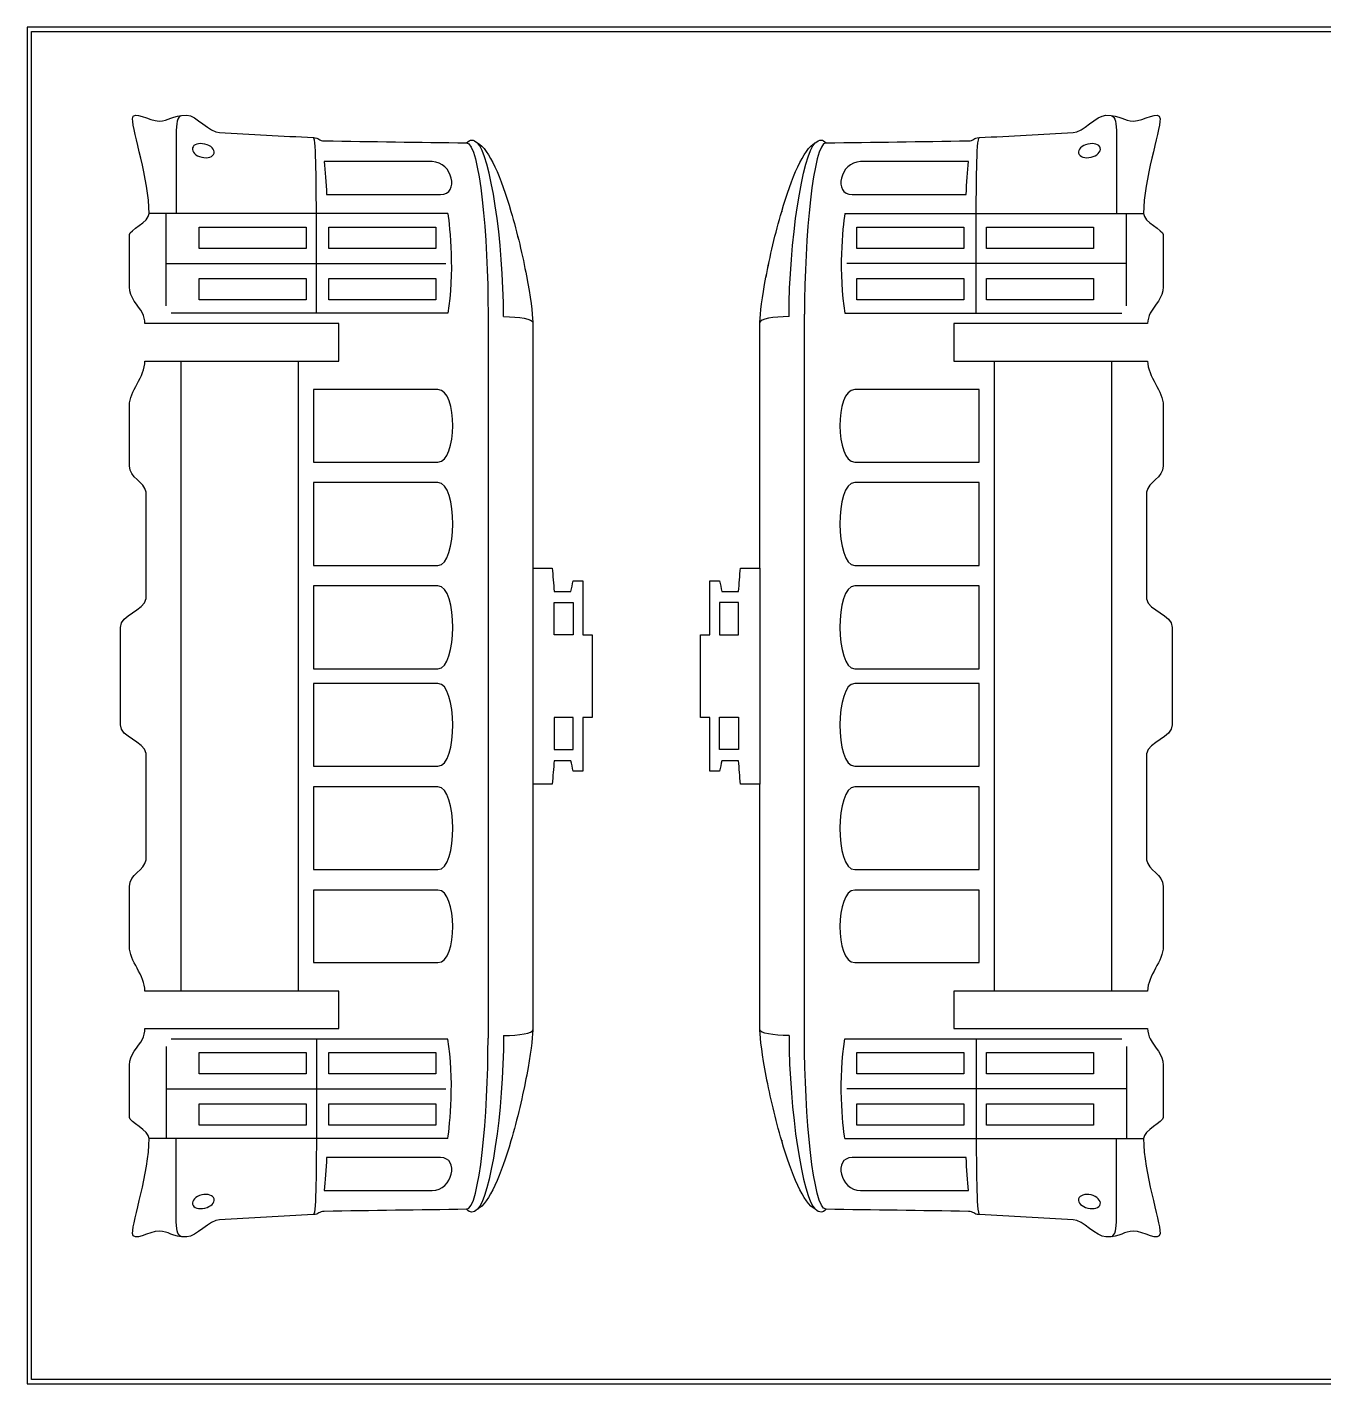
# Model space of a CAD drawing. Extents: x 0 to 300, y 0 to 105.
# Drawn here: x 0 to 100.3, y 0 to 105 of the extents above; entities that cross this region are included whole.
import ezdxf

# ---------------------------------------------------------------- set-up
doc = ezdxf.new("R2010")
doc.units = 0
doc.header["$MEASUREMENT"] = 0
doc.layers.add('DEFAULT', color=18, linetype='CONTINUOUS')

msp = doc.modelspace()

# ---------------------------------------------------------------- linework, layer by layer
at = {"layer": 'DEFAULT', "color": 242}
for points in [[(300, 105), (0, 105), (0, 0), (300, 0)], [(299.65, 0.35), (0.35, 0.35), (0.35, 104.65), (299.65, 104.65)], [(13.32, 89.53), (21.59, 89.53), (21.59, 87.88), (13.32, 87.88)], [(23.35, 89.53), (31.62, 89.53), (31.62, 87.88), (23.35, 87.88)], [(72.48, 87.88), (64.21, 87.88), (64.21, 89.53), (72.48, 89.53)], [(82.51, 87.88), (74.25, 87.88), (74.25, 89.53), (82.51, 89.53)], [(13.32, 85.55), (21.59, 85.55), (21.59, 83.9), (13.32, 83.9)], [(23.35, 85.55), (31.62, 85.55), (31.62, 83.9), (23.35, 83.9)], [(72.48, 83.9), (64.21, 83.9), (64.21, 85.55), (72.48, 85.55)], [(82.51, 83.9), (74.25, 83.9), (74.25, 85.55), (82.51, 85.55)], [(13.32, 25.65), (21.59, 25.65), (21.59, 24), (13.32, 24)], [(23.35, 25.65), (31.62, 25.65), (31.62, 24), (23.35, 24)], [(72.48, 24), (64.21, 24), (64.21, 25.65), (72.48, 25.65)], [(82.51, 24), (74.25, 24), (74.25, 25.65), (82.51, 25.65)], [(13.32, 21.67), (21.59, 21.67), (21.59, 20.02), (13.32, 20.02)], [(23.35, 21.67), (31.62, 21.67), (31.62, 20.02), (23.35, 20.02)], [(72.48, 20.02), (64.21, 20.02), (64.21, 21.67), (72.48, 21.67)], [(82.51, 20.02), (74.25, 20.02), (74.25, 21.67), (82.51, 21.67)]]:
    msp.add_lwpolyline(points, close=True, dxfattribs=at)
at = {"layer": 'DEFAULT', "color": 250}
for points in [[(32.55, 90.57), (9.44, 90.57)], [(10.77, 83.43), (10.77, 90.57)], [(22.38, 82.86), (22.38, 90.57)], [(37.4, 90.74), (37.44, 90.74)], [(58.44, 90.74), (58.39, 90.74)], [(63.28, 90.57), (86.39, 90.57)], [(73.45, 82.86), (73.45, 90.57)], [(85.06, 83.43), (85.06, 90.57)], [(10.77, 86.72), (32.41, 86.72)], [(85.06, 86.72), (63.43, 86.72)], [(32.55, 82.86), (11.14, 82.86)], [(35.67, 82.79), (35.67, 26.76)], [(60.16, 26.76), (60.16, 82.79)], [(63.28, 82.86), (84.7, 82.86)], [(11.89, 79.16), (11.89, 30.39)], [(20.97, 79.16), (20.97, 30.39)], [(74.86, 30.39), (74.86, 79.16)], [(83.94, 30.39), (83.94, 79.16)], [(39.12, 63.14), (39.12, 46.41)], [(56.72, 46.41), (56.72, 63.14)], [(32.55, 26.68), (11.14, 26.68)], [(22.38, 26.68), (22.38, 18.98)], [(63.28, 26.69), (84.7, 26.69)], [(73.45, 26.69), (73.45, 18.98)], [(10.77, 26.12), (10.77, 18.98)], [(85.06, 26.12), (85.06, 18.98)], [(10.77, 22.83), (32.41, 22.83)], [(85.06, 22.83), (63.43, 22.83)], [(32.55, 18.98), (9.44, 18.98)], [(63.28, 18.98), (86.39, 18.98)], [(37.4, 18.81), (37.44, 18.81)], [(58.44, 18.81), (58.39, 18.81)]]:
    msp.add_lwpolyline(points, dxfattribs=at)
for points in [[(40.78, 60.46), (42.25, 60.46), (42.25, 57.96), (40.78, 57.96)], [(55.05, 60.46), (53.58, 60.46), (53.58, 57.96), (55.05, 57.96)], [(40.78, 49.09), (42.25, 49.09), (42.25, 51.58), (40.78, 51.58)], [(55.05, 49.09), (53.58, 49.09), (53.58, 51.59), (55.05, 51.59)]]:
    msp.add_lwpolyline(points, close=True, dxfattribs=at)
at = {"layer": 'DEFAULT', "color": 242}
for points, knots in [([(7.91, 20.61), (7.91, 20.29), (9.44, 19.6), (9.44, 18.98), (9.44, 16.32), (8.16, 12.67), (8.16, 11.64), (8.16, 10.94), (9.47, 11.82), (10.22, 11.82), (10.97, 11.82), (11.16, 11.37), (12.36, 11.37), (13.06, 11.37), (14.15, 12.7), (14.88, 12.7), (17.31, 12.84), (19.73, 12.97), (22.15, 13.1), (22.61, 13.1), (22.57, 13.35), (22.98, 13.35), (26.66, 13.4), (30.33, 13.46), (34.01, 13.51), (34.26, 13.22), (34.52, 13.23), (34.84, 13.51), (35.76, 13.97), (36.69, 16.22), (37.44, 18.81), (37.93, 20.46), (38.36, 22.36), (38.66, 23.91), (38.95, 25.44), (39.12, 26.72), (39.12, 27.37), (39.12, 33.72), (39.12, 40.07), (39.12, 46.41), (39.62, 46.41), (40.13, 46.41), (40.63, 46.41), (40.68, 47.02), (40.73, 47.63), (40.79, 48.23), (41.22, 48.23), (41.65, 48.23), (42.08, 48.23), (42.14, 47.96), (42.19, 47.68), (42.25, 47.41), (42.5, 47.41), (42.75, 47.41), (42.99, 47.41), (42.99, 48.8), (42.99, 50.19), (42.99, 51.58), (43.24, 51.58), (43.48, 51.58), (43.72, 51.58), (43.72, 53.71), (43.72, 55.84), (43.72, 57.97), (43.48, 57.97), (43.24, 57.97), (42.99, 57.97), (42.99, 59.36), (42.99, 60.75), (42.99, 62.14), (42.75, 62.14), (42.5, 62.14), (42.25, 62.14), (42.19, 61.87), (42.14, 61.59), (42.08, 61.32), (41.65, 61.32), (41.22, 61.32), (40.79, 61.32), (40.73, 61.92), (40.68, 62.53), (40.63, 63.14), (40.13, 63.14), (39.62, 63.14), (39.12, 63.14), (39.12, 69.48), (39.12, 75.83), (39.12, 82.18), (39.12, 82.84), (38.94, 84.16), (38.64, 85.74), (38.35, 87.29), (37.93, 89.08), (37.44, 90.74), (36.69, 93.33), (35.76, 95.58), (34.84, 96.04), (34.52, 96.32), (34.26, 96.33), (34.01, 96.04), (30.33, 96.09), (26.66, 96.15), (22.98, 96.2), (22.57, 96.2), (22.61, 96.45), (22.15, 96.45), (19.73, 96.58), (17.31, 96.71), (14.88, 96.85), (14.15, 96.85), (13.06, 98.18), (12.36, 98.18), (11.16, 98.18), (10.97, 97.73), (10.22, 97.73), (9.47, 97.73), (8.16, 98.61), (8.16, 97.91), (8.16, 96.88), (9.44, 93.23), (9.44, 90.57), (9.44, 89.95), (7.91, 89.26), (7.91, 88.94), (7.91, 87.59), (7.91, 86.24), (7.91, 84.89), (7.91, 84.04), (8.59, 83.51), (8.93, 82.86), (9.04, 82.65), (9.12, 82.32), (9.12, 82.06), (14.12, 82.06), (19.12, 82.06), (24.12, 82.06), (24.12, 81.09), (24.12, 80.13), (24.12, 79.16), (19.12, 79.16), (14.12, 79.16), (9.12, 79.16), (9.12, 77.94), (7.91, 76.81), (7.91, 75.71), (7.91, 74.16), (7.91, 72.6), (7.91, 71.05), (7.91, 70.09), (9.08, 69.84), (9.21, 69), (9.21, 66.27), (9.21, 63.53), (9.21, 60.79), (9.02, 59.81), (7.23, 59.56), (7.23, 58.54), (7.23, 56.03), (7.23, 53.52), (7.23, 51.01), (7.23, 49.99), (9.02, 49.77), (9.21, 48.79), (9.21, 46.04), (9.21, 43.29), (9.21, 40.55), (9.08, 39.71), (7.91, 39.46), (7.91, 38.5), (7.91, 36.95), (7.91, 35.39), (7.91, 33.84), (7.91, 32.74), (9.12, 31.61), (9.12, 30.39), (14.12, 30.39), (19.12, 30.39), (24.12, 30.39), (24.12, 29.42), (24.12, 28.46), (24.12, 27.49), (19.12, 27.49), (14.12, 27.49), (9.12, 27.49), (9.12, 27.23), (9.04, 26.9), (8.93, 26.68), (8.59, 26.04), (7.91, 25.51), (7.91, 24.66), (7.91, 23.31), (7.91, 21.96), (7.91, 20.61)], [11.459, 11.459, 11.459, 11.459, 12.459, 12.459, 12.459, 13.459, 13.459, 13.459, 14.459, 14.459, 14.459, 15.459, 15.459, 15.459, 16.459, 16.459, 16.459, 37.07993, 37.07993, 37.07993, 38.07993, 38.07993, 38.07993, 69.333464, 69.333464, 69.333464, 70.333464, 70.333464, 70.333464, 71.333464, 71.333464, 71.333464, 72.333464, 72.333464, 72.333464, 73.333464, 73.333464, 73.333464, 127.302464, 127.302464, 127.302464, 131.585464, 131.585464, 131.585464, 136.765101, 136.765101, 136.765101, 140.425101, 140.425101, 140.425101, 142.809123, 142.809123, 142.809123, 144.899123, 144.899123, 144.899123, 156.730123, 156.730123, 156.730123, 158.810123, 158.810123, 158.810123, 176.899123, 176.899123, 176.899123, 178.979123, 178.979123, 178.979123, 190.809123, 190.809123, 190.809123, 192.899123, 192.899123, 192.899123, 195.282167, 195.282167, 195.282167, 198.942167, 198.942167, 198.942167, 204.121805, 204.121805, 204.121805, 208.404805, 208.404805, 208.404805, 262.372805, 262.372805, 262.372805, 263.388425, 263.388425, 263.388425, 264.388425, 264.388425, 264.388425, 265.388425, 265.388425, 265.388425, 266.388425, 266.388425, 266.388425, 297.641974, 297.641974, 297.641974, 298.641974, 298.641974, 298.641974, 319.263509, 319.263509, 319.263509, 320.263509, 320.263509, 320.263509, 321.263509, 321.263509, 321.263509, 322.263509, 322.263509, 322.263509, 323.263509, 323.263509, 323.263509, 324.263509, 324.263509, 324.263509, 335.723509, 335.723509, 335.723509, 336.723509, 336.723509, 336.723509, 337.723509, 337.723509, 337.723509, 380.244509, 380.244509, 380.244509, 388.460509, 388.460509, 388.460509, 430.981509, 430.981509, 430.981509, 431.981509, 431.981509, 431.981509, 445.211509, 445.211509, 445.211509, 446.211509, 446.211509, 446.211509, 469.500509, 469.500509, 469.500509, 470.500509, 470.500509, 470.500509, 491.881512, 491.881512, 491.881512, 492.881512, 492.881512, 492.881512, 516.261512, 516.261512, 516.261512, 517.261512, 517.261512, 517.261512, 530.490512, 530.490512, 530.490512, 531.490512, 531.490512, 531.490512, 574.011512, 574.011512, 574.011512, 582.227512, 582.227512, 582.227512, 624.748512, 624.748512, 624.748512, 625.748512, 625.748512, 625.748512, 626.748512, 626.748512, 626.748512, 638.207512, 638.207512, 638.207512, 638.207512]), ([(87.92, 88.94), (87.92, 89.26), (86.39, 89.95), (86.39, 90.57), (86.39, 93.23), (87.67, 96.88), (87.67, 97.91), (87.67, 98.61), (86.36, 97.73), (85.61, 97.73), (84.86, 97.73), (84.67, 98.18), (83.47, 98.18), (82.77, 98.18), (81.68, 96.84), (80.95, 96.84), (78.53, 96.71), (76.11, 96.58), (73.68, 96.45), (73.22, 96.45), (73.26, 96.2), (72.85, 96.2), (69.17, 96.15), (65.5, 96.09), (61.82, 96.04), (61.58, 96.33), (61.32, 96.32), (60.99, 96.04), (60.07, 95.58), (59.15, 93.33), (58.39, 90.74), (57.9, 89.09), (57.47, 87.19), (57.17, 85.64), (56.89, 84.11), (56.72, 82.83), (56.71, 82.18), (56.71, 75.83), (56.71, 69.48), (56.71, 63.14), (56.21, 63.14), (55.71, 63.14), (55.2, 63.14), (55.15, 62.53), (55.1, 61.92), (55.05, 61.32), (54.62, 61.32), (54.19, 61.32), (53.76, 61.32), (53.7, 61.59), (53.64, 61.86), (53.58, 62.14), (53.33, 62.14), (53.09, 62.14), (52.84, 62.14), (52.84, 60.75), (52.84, 59.36), (52.84, 57.97), (52.6, 57.97), (52.35, 57.97), (52.11, 57.97), (52.11, 55.84), (52.11, 53.71), (52.11, 51.58), (52.35, 51.58), (52.6, 51.58), (52.84, 51.58), (52.84, 50.19), (52.84, 48.8), (52.84, 47.41), (53.09, 47.41), (53.33, 47.41), (53.58, 47.41), (53.64, 47.68), (53.7, 47.96), (53.76, 48.23), (54.19, 48.23), (54.62, 48.23), (55.05, 48.23), (55.1, 47.63), (55.15, 47.02), (55.2, 46.41), (55.71, 46.41), (56.21, 46.41), (56.71, 46.41), (56.71, 40.07), (56.71, 33.72), (56.71, 27.37), (56.72, 26.71), (56.89, 25.39), (57.19, 23.81), (57.49, 22.26), (57.9, 20.47), (58.39, 18.81), (59.15, 16.22), (60.07, 13.97), (60.99, 13.51), (61.32, 13.23), (61.58, 13.22), (61.82, 13.51), (65.5, 13.46), (69.17, 13.4), (72.85, 13.35), (73.26, 13.35), (73.22, 13.1), (73.68, 13.1), (76.11, 12.97), (78.53, 12.84), (80.95, 12.7), (81.68, 12.7), (82.77, 11.37), (83.47, 11.37), (84.67, 11.37), (84.86, 11.82), (85.61, 11.82), (86.36, 11.82), (87.67, 10.94), (87.67, 11.64), (87.67, 12.67), (86.39, 16.32), (86.39, 18.98), (86.39, 19.6), (87.92, 20.29), (87.92, 20.61), (87.92, 21.96), (87.92, 23.31), (87.92, 24.66), (87.92, 25.51), (87.24, 26.04), (86.91, 26.69), (86.79, 26.9), (86.71, 27.23), (86.71, 27.49), (81.71, 27.49), (76.71, 27.49), (71.71, 27.49), (71.71, 28.46), (71.71, 29.42), (71.71, 30.39), (76.71, 30.39), (81.71, 30.39), (86.71, 30.39), (86.71, 31.61), (87.92, 32.74), (87.92, 33.84), (87.92, 35.39), (87.92, 36.95), (87.92, 38.5), (87.92, 39.46), (86.76, 39.71), (86.62, 40.55), (86.62, 43.28), (86.62, 46.02), (86.62, 48.76), (86.81, 49.74), (88.6, 49.99), (88.6, 51.01), (88.6, 53.52), (88.6, 56.03), (88.6, 58.54), (88.6, 59.56), (86.81, 59.78), (86.62, 60.76), (86.62, 63.51), (86.62, 66.25), (86.62, 69), (86.76, 69.84), (87.92, 70.09), (87.92, 71.05), (87.92, 72.6), (87.92, 74.16), (87.92, 75.71), (87.92, 76.81), (86.71, 77.94), (86.71, 79.16), (81.71, 79.16), (76.71, 79.16), (71.71, 79.16), (71.71, 80.13), (71.71, 81.09), (71.71, 82.06), (76.71, 82.06), (81.71, 82.06), (86.71, 82.06), (86.71, 82.32), (86.79, 82.65), (86.91, 82.86), (87.24, 83.51), (87.92, 84.04), (87.92, 84.89), (87.92, 86.24), (87.92, 87.59), (87.92, 88.94)], [11.459, 11.459, 11.459, 11.459, 12.459, 12.459, 12.459, 13.459, 13.459, 13.459, 14.459, 14.459, 14.459, 15.459, 15.459, 15.459, 16.459, 16.459, 16.459, 37.07993, 37.07993, 37.07993, 38.07993, 38.07993, 38.07993, 69.333449, 69.333449, 69.333449, 70.333449, 70.333449, 70.333449, 71.333449, 71.333449, 71.333449, 72.333449, 72.333449, 72.333449, 73.333449, 73.333449, 73.333449, 127.302449, 127.302449, 127.302449, 131.585449, 131.585449, 131.585449, 136.765171, 136.765171, 136.765171, 140.425171, 140.425171, 140.425171, 142.809193, 142.809193, 142.809193, 144.899193, 144.899193, 144.899193, 156.730193, 156.730193, 156.730193, 158.810193, 158.810193, 158.810193, 176.899193, 176.899193, 176.899193, 178.979193, 178.979193, 178.979193, 190.809193, 190.809193, 190.809193, 192.899193, 192.899193, 192.899193, 195.282237, 195.282237, 195.282237, 198.942237, 198.942237, 198.942237, 204.121959, 204.121959, 204.121959, 208.404959, 208.404959, 208.404959, 262.372959, 262.372959, 262.372959, 263.38858, 263.38858, 263.38858, 264.38858, 264.38858, 264.38858, 265.38858, 265.38858, 265.38858, 266.38858, 266.38858, 266.38858, 297.642129, 297.642129, 297.642129, 298.642129, 298.642129, 298.642129, 319.263664, 319.263664, 319.263664, 320.263664, 320.263664, 320.263664, 321.263664, 321.263664, 321.263664, 322.263664, 322.263664, 322.263664, 323.263664, 323.263664, 323.263664, 324.263664, 324.263664, 324.263664, 335.723664, 335.723664, 335.723664, 336.723664, 336.723664, 336.723664, 337.723664, 337.723664, 337.723664, 380.245664, 380.245664, 380.245664, 388.461664, 388.461664, 388.461664, 430.983664, 430.983664, 430.983664, 431.983664, 431.983664, 431.983664, 445.213664, 445.213664, 445.213664, 446.213664, 446.213664, 446.213664, 469.502664, 469.502664, 469.502664, 470.502664, 470.502664, 470.502664, 491.883666, 491.883666, 491.883666, 492.883666, 492.883666, 492.883666, 516.263666, 516.263666, 516.263666, 517.263666, 517.263666, 517.263666, 530.492666, 530.492666, 530.492666, 531.492666, 531.492666, 531.492666, 574.014666, 574.014666, 574.014666, 582.231666, 582.231666, 582.231666, 624.753666, 624.753666, 624.753666, 625.753666, 625.753666, 625.753666, 626.753666, 626.753666, 626.753666, 638.212666, 638.212666, 638.212666, 638.212666]), ([(13.51, 94.93), (13.04, 95.04), (12.73, 95.36), (12.8, 95.65), (12.86, 95.93), (13.29, 96.06), (13.75, 95.95), (14.22, 95.84), (14.54, 95.52), (14.47, 95.24), (14.4, 94.95), (13.97, 94.82), (13.51, 94.93)], [1, 1, 1, 1, 2, 2, 2, 3, 3, 3, 4, 4, 4, 5, 5, 5, 5]), ([(83.04, 95.65), (83.11, 95.36), (82.79, 95.04), (82.33, 94.93), (81.86, 94.82), (81.44, 94.95), (81.36, 95.24), (81.3, 95.52), (81.61, 95.84), (82.08, 95.95), (82.54, 96.06), (82.97, 95.93), (83.04, 95.65)], [1, 1, 1, 1, 2, 2, 2, 3, 3, 3, 4, 4, 4, 5, 5, 5, 5]), ([(23.17, 92.04), (23.14, 92.92), (23.07, 93.88), (22.99, 94.59), (25.78, 94.59), (28.56, 94.59), (31.35, 94.59), (32.91, 94.59), (33.49, 92.04), (31.99, 92.04), (29.05, 92.04), (26.11, 92.04), (23.17, 92.04)], [25.021, 25.021, 25.021, 25.021, 26.021, 26.021, 26.021, 49.712, 49.712, 49.712, 50.712, 50.712, 50.712, 75.733, 75.733, 75.733, 75.733]), ([(72.84, 94.59), (72.76, 93.88), (72.7, 92.92), (72.67, 92.04), (69.72, 92.04), (66.78, 92.04), (63.84, 92.04), (62.34, 92.04), (62.92, 94.59), (64.48, 94.59), (67.27, 94.59), (70.06, 94.59), (72.84, 94.59)], [23.692, 23.692, 23.692, 23.692, 24.692, 24.692, 24.692, 49.714, 49.714, 49.714, 50.714, 50.714, 50.714, 74.406, 74.406, 74.406, 74.406]), ([(22.15, 71.34), (22.15, 73.21), (22.15, 75.08), (22.15, 76.95), (25.36, 76.95), (28.58, 76.95), (31.79, 76.95), (33.35, 76.95), (33.29, 71.34), (31.79, 71.34), (28.58, 71.34), (25.36, 71.34), (22.15, 71.34)], [27.33, 27.33, 27.33, 27.33, 43.23, 43.23, 43.23, 70.56, 70.56, 70.56, 71.56, 71.56, 71.56, 98.89, 98.89, 98.89, 98.89]), ([(73.68, 76.95), (73.68, 75.08), (73.68, 73.21), (73.68, 71.34), (70.47, 71.34), (67.26, 71.34), (64.04, 71.34), (62.54, 71.34), (62.48, 76.95), (64.04, 76.95), (67.26, 76.95), (70.47, 76.95), (73.68, 76.95)], [27.33, 27.33, 27.33, 27.33, 43.229, 43.229, 43.229, 70.559, 70.559, 70.559, 71.559, 71.559, 71.559, 98.889, 98.889, 98.889, 98.889]), ([(22.15, 63.34), (22.15, 65.48), (22.15, 67.61), (22.15, 69.75), (25.36, 69.75), (28.58, 69.75), (31.79, 69.75), (33.35, 69.75), (33.29, 63.34), (31.79, 63.34), (28.58, 63.34), (25.36, 63.34), (22.15, 63.34)], [27.33, 27.33, 27.33, 27.33, 45.488, 45.488, 45.488, 72.818, 72.818, 72.818, 73.818, 73.818, 73.818, 101.148, 101.148, 101.148, 101.148]), ([(73.68, 69.75), (73.68, 67.61), (73.68, 65.48), (73.68, 63.34), (70.47, 63.34), (67.26, 63.34), (64.04, 63.34), (62.54, 63.34), (62.48, 69.75), (64.04, 69.75), (67.26, 69.75), (70.47, 69.75), (73.68, 69.75)], [27.33, 27.33, 27.33, 27.33, 45.49, 45.49, 45.49, 72.82, 72.82, 72.82, 73.82, 73.82, 73.82, 101.15, 101.15, 101.15, 101.15]), ([(22.15, 55.34), (22.15, 57.48), (22.15, 59.61), (22.15, 61.75), (25.36, 61.75), (28.58, 61.75), (31.79, 61.75), (33.35, 61.75), (33.29, 55.34), (31.79, 55.34), (28.58, 55.34), (25.36, 55.34), (22.15, 55.34)], [27.33, 27.33, 27.33, 27.33, 45.5, 45.5, 45.5, 72.83, 72.83, 72.83, 73.83, 73.83, 73.83, 101.16, 101.16, 101.16, 101.16]), ([(73.68, 61.75), (73.68, 59.61), (73.68, 57.48), (73.68, 55.34), (70.47, 55.34), (67.26, 55.34), (64.04, 55.34), (62.54, 55.34), (62.48, 61.75), (64.04, 61.75), (67.26, 61.75), (70.47, 61.75), (73.68, 61.75)], [27.33, 27.33, 27.33, 27.33, 45.5, 45.5, 45.5, 72.83, 72.83, 72.83, 73.83, 73.83, 73.83, 101.16, 101.16, 101.16, 101.16]), ([(22.15, 47.8), (22.15, 49.94), (22.15, 52.07), (22.15, 54.21), (25.36, 54.21), (28.58, 54.21), (31.79, 54.21), (33.29, 54.21), (33.35, 47.8), (31.79, 47.8), (28.58, 47.8), (25.36, 47.8), (22.15, 47.8)], [27.33, 27.33, 27.33, 27.33, 45.5, 45.5, 45.5, 72.83, 72.83, 72.83, 73.83, 73.83, 73.83, 101.16, 101.16, 101.16, 101.16]), ([(73.68, 54.21), (73.68, 52.07), (73.68, 49.93), (73.68, 47.8), (70.47, 47.8), (67.26, 47.8), (64.04, 47.8), (62.48, 47.8), (62.54, 54.21), (64.04, 54.21), (67.26, 54.21), (70.47, 54.21), (73.68, 54.21)], [27.33, 27.33, 27.33, 27.33, 45.5, 45.5, 45.5, 72.83, 72.83, 72.83, 73.83, 73.83, 73.83, 101.16, 101.16, 101.16, 101.16]), ([(22.15, 39.8), (22.15, 41.94), (22.15, 44.07), (22.15, 46.21), (25.36, 46.21), (28.58, 46.21), (31.79, 46.21), (33.29, 46.21), (33.35, 39.8), (31.79, 39.8), (28.58, 39.8), (25.36, 39.8), (22.15, 39.8)], [27.33, 27.33, 27.33, 27.33, 45.49, 45.49, 45.49, 72.82, 72.82, 72.82, 73.82, 73.82, 73.82, 101.15, 101.15, 101.15, 101.15]), ([(73.68, 46.21), (73.68, 44.07), (73.68, 41.94), (73.68, 39.8), (70.47, 39.8), (67.26, 39.8), (64.04, 39.8), (62.48, 39.8), (62.54, 46.21), (64.04, 46.21), (67.26, 46.21), (70.47, 46.21), (73.68, 46.21)], [27.33, 27.33, 27.33, 27.33, 45.488, 45.488, 45.488, 72.818, 72.818, 72.818, 73.818, 73.818, 73.818, 101.148, 101.148, 101.148, 101.148]), ([(22.15, 32.6), (22.15, 34.47), (22.15, 36.34), (22.15, 38.21), (25.36, 38.21), (28.58, 38.21), (31.79, 38.21), (33.29, 38.21), (33.35, 32.6), (31.79, 32.6), (28.58, 32.6), (25.36, 32.6), (22.15, 32.6)], [27.33, 27.33, 27.33, 27.33, 43.229, 43.229, 43.229, 70.559, 70.559, 70.559, 71.559, 71.559, 71.559, 98.889, 98.889, 98.889, 98.889]), ([(73.68, 38.21), (73.68, 36.34), (73.68, 34.47), (73.68, 32.6), (70.47, 32.6), (67.26, 32.6), (64.04, 32.6), (62.48, 32.6), (62.54, 38.21), (64.04, 38.21), (67.26, 38.21), (70.47, 38.21), (73.68, 38.21)], [27.33, 27.33, 27.33, 27.33, 43.23, 43.23, 43.23, 70.56, 70.56, 70.56, 71.56, 71.56, 71.56, 98.89, 98.89, 98.89, 98.89]), ([(22.99, 14.96), (23.07, 15.67), (23.14, 16.63), (23.17, 17.51), (26.11, 17.51), (29.05, 17.51), (31.99, 17.51), (33.49, 17.51), (32.91, 14.96), (31.35, 14.96), (28.56, 14.96), (25.78, 14.96), (22.99, 14.96)], [23.691, 23.691, 23.691, 23.691, 24.691, 24.691, 24.691, 49.712, 49.712, 49.712, 50.712, 50.712, 50.712, 74.403, 74.403, 74.403, 74.403]), ([(72.67, 17.51), (72.7, 16.63), (72.76, 15.67), (72.84, 14.96), (70.06, 14.96), (67.27, 14.96), (64.48, 14.96), (62.92, 14.96), (62.34, 17.51), (63.84, 17.51), (66.78, 17.51), (69.72, 17.51), (72.67, 17.51)], [25.022, 25.022, 25.022, 25.022, 26.022, 26.022, 26.022, 49.714, 49.714, 49.714, 50.714, 50.714, 50.714, 75.736, 75.736, 75.736, 75.736]), ([(12.8, 13.9), (12.73, 14.19), (13.04, 14.51), (13.51, 14.62), (13.97, 14.73), (14.4, 14.6), (14.47, 14.31), (14.54, 14.03), (14.22, 13.71), (13.75, 13.6), (13.29, 13.49), (12.86, 13.62), (12.8, 13.9)], [1, 1, 1, 1, 2, 2, 2, 3, 3, 3, 4, 4, 4, 5, 5, 5, 5]), ([(82.33, 14.62), (82.79, 14.51), (83.11, 14.19), (83.04, 13.9), (82.97, 13.62), (82.54, 13.49), (82.08, 13.6), (81.61, 13.71), (81.3, 14.03), (81.36, 14.31), (81.44, 14.6), (81.86, 14.73), (82.33, 14.62)], [1, 1, 1, 1, 2, 2, 2, 3, 3, 3, 4, 4, 4, 5, 5, 5, 5])]:
    msp.add_open_spline(points, degree=3, knots=knots, dxfattribs=at)
at = {"layer": 'DEFAULT', "color": 250}
for points, knots in [([(11.89, 98.14), (11.65, 98.03), (11.53, 97.61), (11.53, 96.69), (11.53, 94.65), (11.53, 92.61), (11.53, 90.57)], [0, 0, 0, 0, 1, 1, 1, 18.346, 18.346, 18.346, 18.346]), ([(83.94, 98.14), (84.18, 98.03), (84.3, 97.61), (84.3, 96.69), (84.3, 94.65), (84.3, 92.61), (84.3, 90.57)], [0, 0, 0, 0, 1, 1, 1, 18.346, 18.346, 18.346, 18.346]), ([(37.44, 90.74), (37.93, 89.08), (38.35, 87.28), (38.64, 85.74), (38.65, 85.72), (38.65, 85.7), (38.65, 85.69)], [0, 0, 0, 0, 1, 1, 1, 2, 2, 2, 2]), ([(58.39, 18.81), (57.9, 20.47), (57.49, 22.27), (57.19, 23.81), (57.19, 23.83), (57.18, 23.85), (57.18, 23.86)], [0, 0, 0, 0, 1, 1, 1, 2, 2, 2, 2]), ([(11.89, 11.41), (11.65, 11.52), (11.53, 11.94), (11.53, 12.86), (11.53, 14.9), (11.53, 16.94), (11.53, 18.98)], [0, 0, 0, 0, 1, 1, 1, 18.346, 18.346, 18.346, 18.346]), ([(83.94, 11.41), (84.18, 11.52), (84.3, 11.94), (84.3, 12.86), (84.3, 14.9), (84.3, 16.94), (84.3, 18.98)], [0, 0, 0, 0, 1, 1, 1, 18.346, 18.346, 18.346, 18.346])]:
    msp.add_open_spline(points, degree=3, knots=knots, dxfattribs=at)
for points in [[(22.38, 90.57), (22.38, 92.24), (22.38, 96.42), (22.15, 96.45)], [(34.01, 96.04), (35, 96.04), (35.67, 88.71), (35.67, 82.79)], [(36.87, 82.6), (36.87, 88.4), (35.83, 95.17), (34.84, 96.04)], [(58.96, 82.6), (58.96, 88.4), (60.01, 95.17), (60.99, 96.04)], [(61.82, 96.04), (60.83, 96.04), (60.16, 88.71), (60.16, 82.79)], [(73.45, 90.57), (73.45, 92.24), (73.45, 96.42), (73.69, 96.45)], [(32.55, 90.57), (32.72, 89.54), (33.08, 85.86), (32.55, 82.86)], [(57.18, 85.65), (57.47, 87.19), (57.9, 89.09), (58.39, 90.74)], [(63.28, 90.57), (63.11, 89.54), (62.75, 85.86), (63.28, 82.86)], [(36.87, 82.6), (38.12, 82.6), (39.12, 82.4), (39.12, 82.16)], [(39.12, 82.16), (39.12, 82.19), (39.12, 82.23), (39.12, 82.27)], [(58.96, 82.6), (57.72, 82.6), (56.71, 82.4), (56.71, 82.16)], [(56.72, 82.27), (56.71, 82.23), (56.71, 82.19), (56.71, 82.16)], [(36.87, 26.95), (38.12, 26.95), (39.12, 27.15), (39.12, 27.39)], [(39.12, 27.28), (39.12, 27.32), (39.12, 27.36), (39.12, 27.39)], [(58.96, 26.95), (57.72, 26.95), (56.71, 27.15), (56.71, 27.39)], [(56.71, 27.39), (56.71, 27.36), (56.71, 27.32), (56.72, 27.28)], [(32.55, 18.98), (32.72, 20.01), (33.08, 23.69), (32.55, 26.68)], [(34.01, 13.51), (35, 13.51), (35.67, 20.84), (35.67, 26.76)], [(36.87, 26.95), (36.87, 21.15), (35.83, 14.38), (34.84, 13.51)], [(58.96, 26.95), (58.96, 21.15), (60.01, 14.38), (60.99, 13.51)], [(61.82, 13.51), (60.83, 13.51), (60.16, 20.84), (60.16, 26.76)], [(63.28, 18.98), (63.11, 20.01), (62.75, 23.69), (63.28, 26.69)], [(38.66, 23.9), (38.36, 22.36), (37.93, 20.46), (37.44, 18.81)], [(22.38, 18.98), (22.38, 17.31), (22.38, 13.13), (22.15, 13.1)], [(73.45, 18.98), (73.45, 17.31), (73.45, 13.13), (73.69, 13.1)]]:
    msp.add_open_spline(points, degree=3, dxfattribs=at)

doc.saveas('drawing.dxf')
